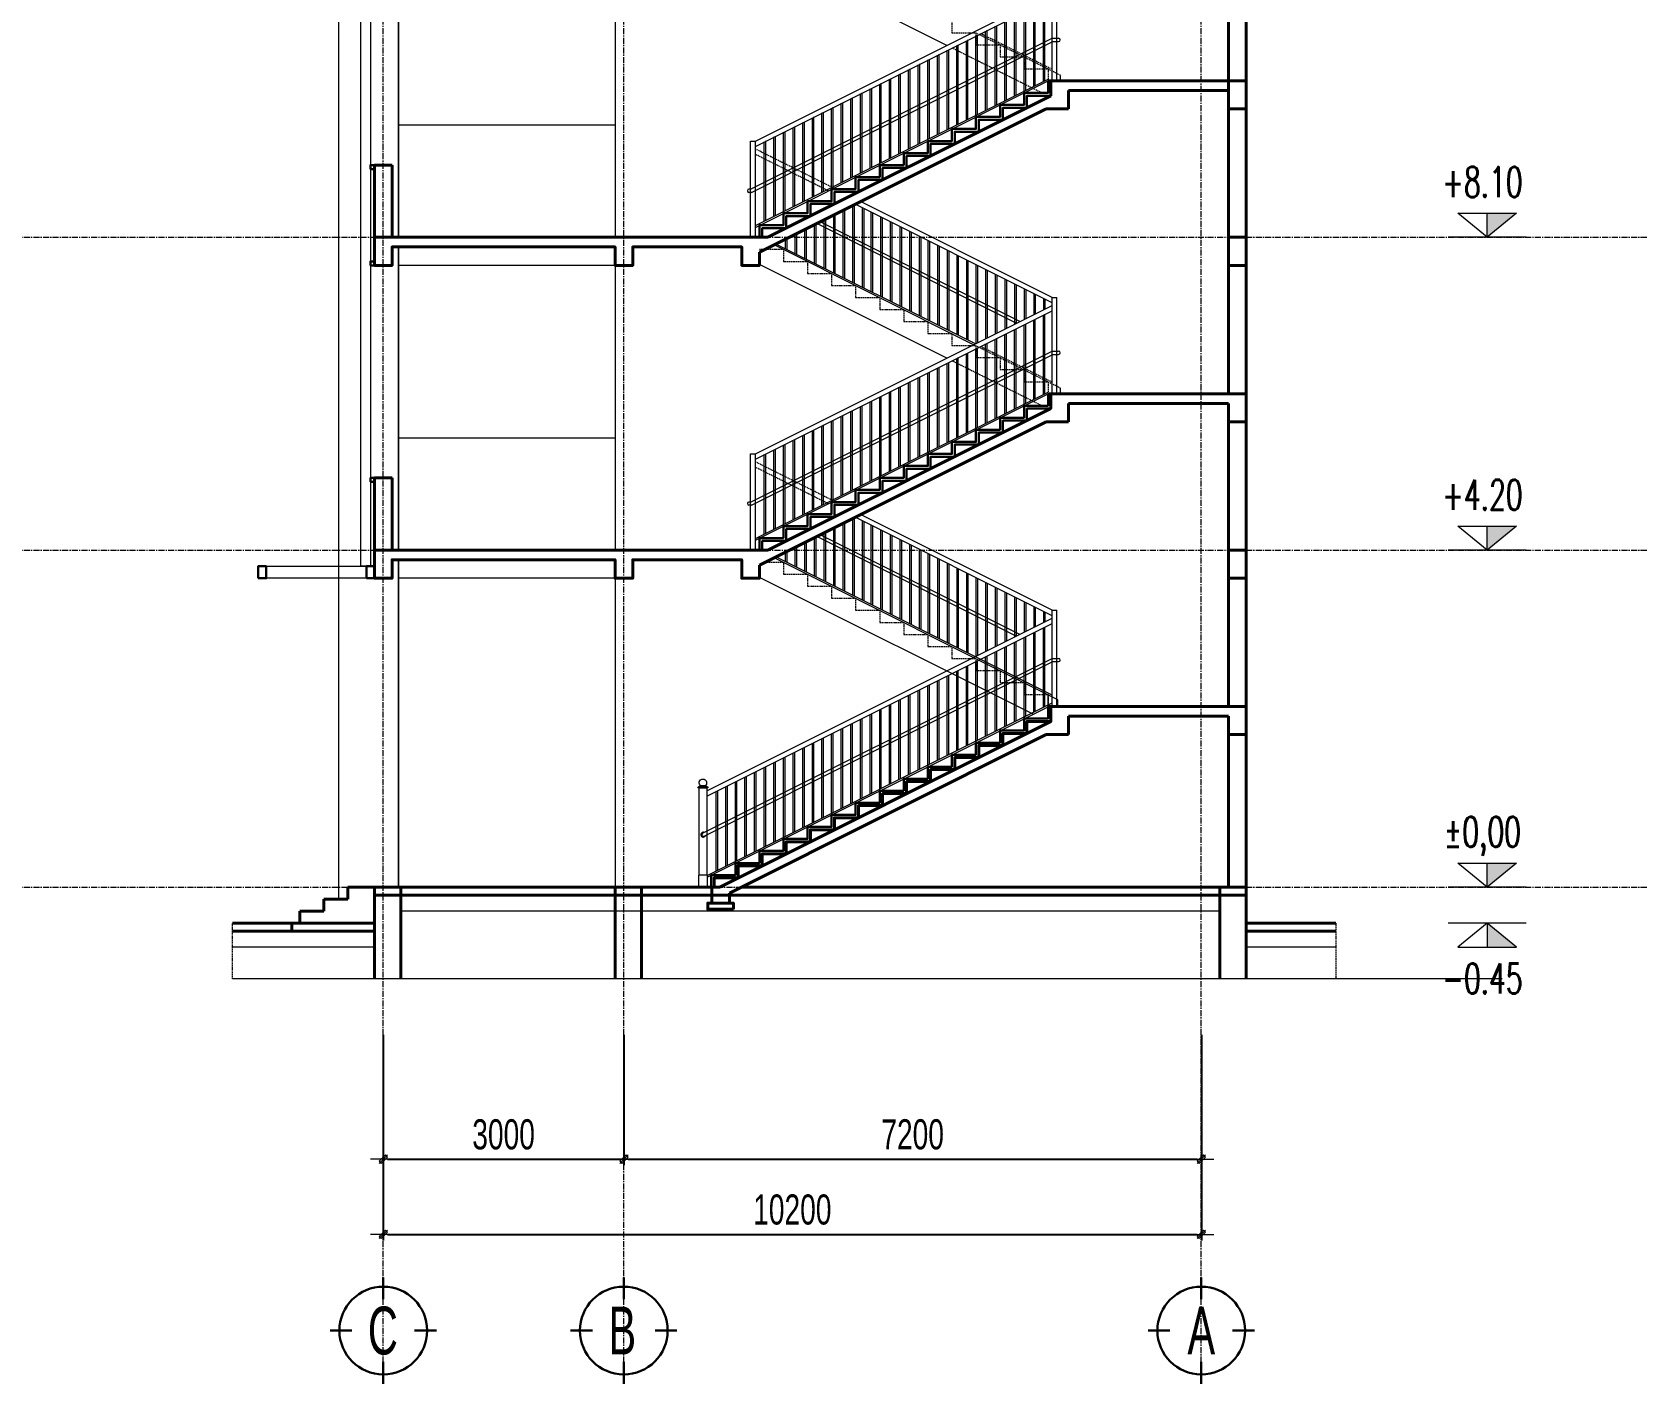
# Model space of a CAD drawing. Header units: millimetres. Extents: x 3174748 to 6019813, y -1021377 to -162175.
# Drawn here: x 4323444 to 4343573, y -218015 to -201169 of the extents above; entities that cross this region are included whole.
import ezdxf
from ezdxf.enums import TextEntityAlignment as Align

# ---------------------------------------------------------------- set-up
doc = ezdxf.new("R2010")
doc.units = ezdxf.units.MM
doc.header["$LTSCALE"] = 60
doc.header["$MEASUREMENT"] = 0
doc.linetypes.add('CENTER', pattern=[2, 1.25, -0.25, 0.25, -0.25])
doc.linetypes.add('HIDDEN', pattern=[0.375, 0.25, -0.125])
doc.layers.get('DEFPOINTS').update_dxf_attribs({"lineweight": 0})
for name, color, linetype, lineweight in [('cat1', 30, 'Continuous', 40), ('cat2', 22, 'Continuous', 30), ('DBH_thay1', 63, 'Continuous', 18), ('dim', 144, 'Continuous', 13), ('hatch1', 136, 'Continuous', 9), ('LC Dim', 8, 'Continuous', 18), ('LC Text1', 3, 'Continuous', 20), ('LC Text2', 7, 'Continuous', 25), ('manh1', 67, 'Continuous', 13), ('manh2', 155, 'Continuous', 9), ('noithat', 125, 'Continuous', 9), ('thay1', 63, 'Continuous', 18), ('thay2', 151, 'Continuous', 15), ('truc', 76, 'CENTER', 9)]:
    doc.layers.add(name, color=color, linetype=linetype, lineweight=lineweight)
doc.styles.add('EG 1', font='VHAVANB.TTF')
doc.styles.add('HOATBIF', font='hoatbif.shx', dxfattribs={"width": 0.7})
doc.styles.add('T1', font='Vnsimli.shx', dxfattribs={"width": 0.8})
doc.styles.add('Tahoma', font='tahoma.ttf')
doc.dimstyles.new('1-150', dxfattribs={"dimscale": 150, "dimtxt": 2.5, "dimasz": 0.35, "dimexe": 0.5, "dimexo": 0, "dimgap": 0.8, "dimtad": 1, "dimdec": 0, "dimzin": 0, "dimdsep": 46, "dimtxsty": 'HOATBIF', "dimblk1": 'DOT', "dimblk2": 'DOT', "dimsah": 1, "dimcen": -1, "dimdle": 1, "dimclrd": 256, "dimclre": 256, "dimclrt": 4, "dimadec": 3, "dimazin": 2, "dimtfac": 0.333333, "dimtdec": 0, "dimtix": 1, "dimtmove": 2, "dimatfit": 3, "dimldrblk": 'DOT', "dimfxl": 1, "dimtvp": 0.833333, "dimtolj": 1, "dimtzin": 0, "dimarcsym": 0})

# ---------------------------------------------------------------- blocks, each defined once
blk = doc.blocks.new('A$C7F5C7EA4')
at = {"layer": 'truc'}
for p, q in [((5947, 0), (5947, 26899)), ((8946, 0), (8946, 26899)), ((16146, 0), (16146, 26899)), ((984, 24868), (21699, 24868)), ((984, 22068), (21699, 22068)), ((984, 18168), (21699, 18168)), ((984, 14268), (21699, 14268)), ((984, 10368), (21699, 10368)), ((984, 6168), (21699, 6168))]:
    blk.add_line(p, q, dxfattribs=at)
blk = doc.blocks.new('A$C4B062B56')
at = {"layer": 'noithat', "linetype": 'ByBlock'}
for p, q in [((7, 1100), (117, 1100)), ((7, 1100), (117, 1100)), ((7, 1100), (117, 1100)), ((7, 1085), (117, 1085)), ((12, 1100), (112, 1100)), ((12, 1085), (12, 0)), ((22, 1100), (22, 1105)), ((27, 1110), (98, 1110)), ((103, 1100), (103, 1105)), ((112, 1085), (112, 0)), ((7, 0), (117, 0)), ((7, 0), (117, 0)), ((7, 0), (7, -150)), ((12, 0), (112, 0)), ((12, 0), (112, 0)), ((117, 0), (117, -150)), ((7, -150), (117, -150)), ((7, -150), (117, -150)), ((12, -150), (112, -150)), ((12, -150), (112, -150))]:
    blk.add_line(p, q, dxfattribs=at)
for centre, radius, start, end in [((7, 1093), 7.5, 90, 270), ((7, 1093), 7.5, 90, 270), ((62, 1150), 46.7, 299.9724, 240.0276), ((27, 1105), 5, 90, 180), ((98, 1105), 5, 0, 90), ((117, 1093), 7.5, 270, 90)]:
    blk.add_arc(centre, radius, start, end, dxfattribs=at)
blk = doc.blocks.new('KyHieu TrucDinhVi')
at = {"color": 7, "lineweight": 30}
for p, q in [((0, 2.36), (0, 4)), ((-2.36, 0), (-4, 0)), ((2.36, 0), (4, 0)), ((0, -2.36), (0, -4))]:
    blk.add_line(p, q, dxfattribs=at)
blk.add_circle((0, 0), 3.3, dxfattribs=at)
at = {"ltscale": 20, "style": 'Tahoma'}
blk.add_attdef('AA', text='', height=3, dxfattribs=at).set_placement((0, 0), align=Align.MIDDLE_CENTER)
blk = doc.blocks.new('DOT')
at = {"layer": 'LC Dim'}
blk.add_line((-3, 0), (3, 0), dxfattribs=at)
at = {"layer": 'LC Dim', "color": 4}
blk.add_line((-1, -1), (1, 1), dxfattribs=at)
blk.add_lwpolyline([(0.5, 1), (-1, -0.5), (-0.5, -1), (1, 0.5)], close=True, dxfattribs=at)
blk = doc.blocks.new('*D142')
at = {"layer": 'DEFPOINTS', "color": 0, "transparency": 16777216}
for p in [(4327820, -213665), (4330820, -213665), (4330820, -215216)]:
    blk.add_point(p, dxfattribs=at)
at = {"layer": 'dim', "lineweight": -2, "transparency": 16777216}
for p, q in [((4327820, -213665), (4327820, -215291)), ((4330820, -213665), (4330820, -215291)), ((4327872, -215216), (4330767, -215216))]:
    blk.add_line(p, q, dxfattribs=at)
at = {"layer": 'dim', "lineweight": -2, "transparency": 16777216, "xscale": 52.5, "yscale": 52.5, "zscale": 52.5, "rotation": 180}
blk.add_blockref('DOT', (4327820, -215216), dxfattribs=at)
at = {"layer": 'dim', "lineweight": -2, "transparency": 16777216, "xscale": 52.5, "yscale": 52.5, "zscale": 52.5}
blk.add_blockref('DOT', (4330820, -215216), dxfattribs=at)
at = {"layer": 'dim', "color": 4, "transparency": 16777216, "insert": (4329320, -214909), "char_height": 375, "attachment_point": 5, "style": 'HOATBIF'}
blk.add_mtext('\\A1;3000', dxfattribs=at)
blk = doc.blocks.new('*D143')
at = {"layer": 'DEFPOINTS', "color": 0, "transparency": 16777216}
for p in [(4330820, -213665), (4338020, -213665), (4338020, -215216)]:
    blk.add_point(p, dxfattribs=at)
at = {"layer": 'dim', "lineweight": -2, "transparency": 16777216}
for p, q in [((4330820, -213665), (4330820, -215291)), ((4338020, -213665), (4338020, -215291)), ((4330872, -215216), (4337967, -215216))]:
    blk.add_line(p, q, dxfattribs=at)
at = {"layer": 'dim', "lineweight": -2, "transparency": 16777216, "xscale": 52.5, "yscale": 52.5, "zscale": 52.5, "rotation": 180}
blk.add_blockref('DOT', (4330820, -215216), dxfattribs=at)
at = {"layer": 'dim', "lineweight": -2, "transparency": 16777216, "xscale": 52.5, "yscale": 52.5, "zscale": 52.5}
blk.add_blockref('DOT', (4338020, -215216), dxfattribs=at)
at = {"layer": 'dim', "color": 4, "transparency": 16777216, "insert": (4334420, -214909), "char_height": 375, "attachment_point": 5, "style": 'HOATBIF'}
blk.add_mtext('\\A1;7200', dxfattribs=at)
blk = doc.blocks.new('*D144')
at = {"layer": 'DEFPOINTS', "color": 0, "transparency": 16777216}
for p in [(4327820, -213665), (4338020, -213665), (4338020, -216154)]:
    blk.add_point(p, dxfattribs=at)
at = {"layer": 'dim', "lineweight": -2, "transparency": 16777216}
for p, q in [((4327820, -213665), (4327820, -216229)), ((4338020, -213665), (4338020, -216229)), ((4327872, -216154), (4337967, -216154))]:
    blk.add_line(p, q, dxfattribs=at)
at = {"layer": 'dim', "lineweight": -2, "transparency": 16777216, "xscale": 52.5, "yscale": 52.5, "zscale": 52.5, "rotation": 180}
blk.add_blockref('DOT', (4327820, -216154), dxfattribs=at)
at = {"layer": 'dim', "lineweight": -2, "transparency": 16777216, "xscale": 52.5, "yscale": 52.5, "zscale": 52.5}
blk.add_blockref('DOT', (4338020, -216154), dxfattribs=at)
at = {"layer": 'dim', "color": 4, "transparency": 16777216, "insert": (4332920, -215846), "char_height": 375, "attachment_point": 5, "style": 'HOATBIF'}
blk.add_mtext('\\A1;10200', dxfattribs=at)
blk = doc.blocks.new('Caodo1')
at = {"layer": 'LC Text1'}
blk.add_hatch(color=4, dxfattribs=at).paths.add_polyline_path([(0, 200), (0, 0), (243, 200)])
at = {"layer": 'LC Text1', "color": 4}
for p, q in [((0, 0), (0, 200)), ((324, 0), (-324, 0))]:
    blk.add_line(p, q, dxfattribs=at)
blk.add_lwpolyline([(-243, 200), (243, 200), (0, 0), (0, 0)], close=True, dxfattribs=at)
at = {"layer": 'LC Text1', "color": 4, "style": 'T1', "width": 0.8}
blk.add_attdef('%%P0,00', text='', height=250, dxfattribs=at).set_placement((-39, 460), align=Align.MIDDLE_CENTER)

msp = doc.modelspace()

# ---------------------------------------------------------------- linework, layer by layer
at = {"layer": 'cat1'}
for p, q in [((4338579.7, -192924.5), (4338579.7, -212968.8)), ((4338359.7, -193244.5), (4338359.7, -205674.5)), ((4336109.7, -201774.5), (4338579.7, -201774.5)), ((4336144.7, -201774.5), (4336144.7, -201959.5)), ((4332614.7, -203724.5), (4336144.7, -201959.5)), ((4336364.7, -201894.5), (4338359.7, -201894.5)), ((4336364.7, -201894.5), (4336364.7, -202124.5)), ((4332509.7, -203911.2), (4336083, -202124.5)), ((4336083, -202124.5), (4336364.7, -202124.5)), ((4338359.7, -202124.5), (4338579.7, -202124.5)), ((4327710.5, -203724.5), (4327710.5, -202824.5)), ((4327710.5, -202824.5), (4327930.5, -202824.5)), ((4327930.5, -203724.5), (4327930.5, -202824.5)), ((4336109.7, -205674.5), (4338579.7, -205674.5)), ((4336144.7, -205674.5), (4336144.7, -205859.5)), ((4332614.7, -207624.5), (4336144.7, -205859.5)), ((4336364.7, -205794.5), (4338359.7, -205794.5)), ((4336364.7, -205794.5), (4336364.7, -206024.5)), ((4338359.7, -205794.5), (4338359.7, -209574.5)), ((4332509.7, -207811.2), (4336083, -206024.5)), ((4336083, -206024.5), (4336364.7, -206024.5)), ((4338359.7, -206024.5), (4338579.7, -206024.5)), ((4327710.5, -207624.5), (4327710.5, -206724.5)), ((4327710.5, -206724.5), (4327930.5, -206724.5)), ((4327930.5, -207624.5), (4327930.5, -206724.5)), ((4336109.7, -209574.5), (4338579.7, -209574.5)), ((4336144.7, -209574.5), (4336144.7, -209759.5)), ((4336364.7, -209694.5), (4336364.7, -209924.5)), ((4336364.7, -209694.5), (4338359.7, -209694.5)), ((4338359.7, -209694.5), (4338359.7, -211824.5)), ((4332014.7, -211824.5), (4336144.7, -209759.5)), ((4332134.7, -211898.7), (4336083, -209924.5)), ((4336083, -209924.5), (4336364.7, -209924.5)), ((4338359.7, -209924.5), (4338579.7, -209924.5)), ((4332014.7, -211824.5), (4327379.7, -211824.5)), ((4327379.7, -211824.5), (4327379.7, -211974.5)), ((4327710.5, -211824.5), (4327710.5, -212968.8)), ((4338579.7, -211924.5), (4327710.5, -211924.5)), ((4328040.5, -211824.5), (4328040.5, -212968.8)), ((4330709.7, -211824.5), (4330709.7, -212968.8)), ((4331039.7, -211824.5), (4331039.7, -212968.8)), ((4331914.7, -211824.5), (4331914.7, -212024.5)), ((4332134.7, -212024.5), (4332134.7, -211898.7)), ((4338579.7, -211824.5), (4332283, -211824.5)), ((4338249.7, -211824.5), (4338249.7, -212968.8)), ((4326779.7, -212124.5), (4326779.7, -212274.5)), ((4327079.7, -212124.5), (4326779.7, -212124.5)), ((4327079.7, -211974.5), (4327079.7, -212124.5)), ((4327379.7, -211974.5), (4327079.7, -211974.5)), ((4331914.7, -212024.5), (4332134.7, -212024.5)), ((4327710.5, -212274.5), (4325939.3, -212274.5)), ((4326679.7, -212274.5), (4326679.7, -212374.5)), ((4339694.9, -212274.5), (4338579.7, -212274.5)), ((4327710.5, -212374.5), (4325939.3, -212374.5)), ((4339694.9, -212374.5), (4338579.7, -212374.5))]:
    msp.add_line(p, q, dxfattribs=at)
for points in [[(4332614.7, -203724.5), (4327710.5, -203724.5), (4327710.5, -204074.5), (4327930.5, -204074.5), (4327930.5, -203844.5), (4330709.7, -203844.5), (4330709.7, -204074.5), (4330929.7, -204074.5), (4330929.7, -203844.5), (4332289.7, -203844.5), (4332289.7, -204074.5), (4332509.7, -204074.5), (4332509.7, -203911.2)], [(4332614.7, -207624.5), (4327710.5, -207624.5), (4327710.5, -207974.5), (4327930.5, -207974.5), (4327930.5, -207744.5), (4330709.7, -207744.5), (4330709.7, -207974.5), (4330929.7, -207974.5), (4330929.7, -207744.5), (4332289.7, -207744.5), (4332289.7, -207974.5), (4332509.7, -207974.5), (4332509.7, -207811.2)], [(4331944.7, -211824.5), (4331944.7, -211709.5), (4332244.7, -211709.5), (4332244.7, -211559.5), (4332544.7, -211559.5), (4332544.7, -211409.5), (4332844.7, -211409.5), (4332844.7, -211259.5), (4333144.7, -211259.5), (4333144.7, -211109.5), (4333444.7, -211109.5), (4333444.7, -210959.5), (4333744.7, -210959.5), (4333744.7, -210809.5), (4334044.7, -210809.5), (4334044.7, -210659.5), (4334344.7, -210659.5), (4334344.7, -210509.5), (4334644.7, -210509.5), (4334644.7, -210359.5), (4334944.7, -210359.5), (4334944.7, -210209.5), (4335244.7, -210209.5), (4335244.7, -210059.5), (4335544.7, -210059.5), (4335544.7, -209909.5), (4335844.7, -209909.5), (4335844.7, -209759.5), (4336144.7, -209759.5), (4336144.7, -209574.5)]]:
    msp.add_lwpolyline(points, dxfattribs=at)
for points in [[(4338579.7, -203724.5), (4338359.7, -203724.5), (4338359.7, -204074.5), (4338579.7, -204074.5)], [(4338579.7, -207624.5), (4338359.7, -207624.5), (4338359.7, -207974.5), (4338579.7, -207974.5)], [(4332184.7, -212100.6), (4331864.7, -212100.6), (4331864.7, -212024.5), (4332184.7, -212024.5)]]:
    msp.add_lwpolyline(points, close=True, dxfattribs=at)
at = {"layer": 'cat2'}
for points in [[(4332509.7, -203724.5), (4332509.7, -203574.5), (4332809.7, -203574.5), (4332809.7, -203424.5), (4333109.7, -203424.5), (4333109.7, -203274.5), (4333409.7, -203274.5), (4333409.7, -203124.5), (4333709.7, -203124.5), (4333709.7, -202974.5), (4334009.7, -202974.5), (4334009.7, -202824.5), (4334309.7, -202824.5), (4334309.7, -202674.5), (4334609.7, -202674.5), (4334609.7, -202524.5), (4334909.7, -202524.5), (4334909.7, -202374.5), (4335209.7, -202374.5), (4335209.7, -202224.5), (4335509.7, -202224.5), (4335509.7, -202074.5), (4335809.7, -202074.5), (4335809.7, -201924.5), (4336109.7, -201924.5), (4336109.7, -201774.5)], [(4332544.7, -203724.5), (4332544.7, -203609.5), (4332844.7, -203609.5), (4332844.7, -203459.5), (4333144.7, -203459.5), (4333144.7, -203309.5), (4333444.7, -203309.5), (4333444.7, -203159.5), (4333744.7, -203159.5), (4333744.7, -203009.5), (4334044.7, -203009.5), (4334044.7, -202859.5), (4334344.7, -202859.5), (4334344.7, -202709.5), (4334644.7, -202709.5), (4334644.7, -202559.5), (4334944.7, -202559.5), (4334944.7, -202409.5), (4335244.7, -202409.5), (4335244.7, -202259.5), (4335544.7, -202259.5), (4335544.7, -202109.5), (4335844.7, -202109.5), (4335844.7, -201959.5), (4336144.7, -201959.5), (4336144.7, -201774.5)], [(4332509.7, -207624.5), (4332509.7, -207474.5), (4332809.7, -207474.5), (4332809.7, -207324.5), (4333109.7, -207324.5), (4333109.7, -207174.5), (4333409.7, -207174.5), (4333409.7, -207024.5), (4333709.7, -207024.5), (4333709.7, -206874.5), (4334009.7, -206874.5), (4334009.7, -206724.5), (4334309.7, -206724.5), (4334309.7, -206574.5), (4334609.7, -206574.5), (4334609.7, -206424.5), (4334909.7, -206424.5), (4334909.7, -206274.5), (4335209.7, -206274.5), (4335209.7, -206124.5), (4335509.7, -206124.5), (4335509.7, -205974.5), (4335809.7, -205974.5), (4335809.7, -205824.5), (4336109.7, -205824.5), (4336109.7, -205674.5)], [(4332544.7, -207624.5), (4332544.7, -207509.5), (4332844.7, -207509.5), (4332844.7, -207359.5), (4333144.7, -207359.5), (4333144.7, -207209.5), (4333444.7, -207209.5), (4333444.7, -207059.5), (4333744.7, -207059.5), (4333744.7, -206909.5), (4334044.7, -206909.5), (4334044.7, -206759.5), (4334344.7, -206759.5), (4334344.7, -206609.5), (4334644.7, -206609.5), (4334644.7, -206459.5), (4334944.7, -206459.5), (4334944.7, -206309.5), (4335244.7, -206309.5), (4335244.7, -206159.5), (4335544.7, -206159.5), (4335544.7, -206009.5), (4335844.7, -206009.5), (4335844.7, -205859.5), (4336144.7, -205859.5), (4336144.7, -205674.5)], [(4331909.7, -211824.5), (4331909.7, -211674.5), (4332209.7, -211674.5), (4332209.7, -211524.5), (4332509.7, -211524.5), (4332509.7, -211374.5), (4332809.7, -211374.5), (4332809.7, -211224.5), (4333109.7, -211224.5), (4333109.7, -211074.5), (4333409.7, -211074.5), (4333409.7, -210924.5), (4333709.7, -210924.5), (4333709.7, -210774.5), (4334009.7, -210774.5), (4334009.7, -210624.5), (4334309.7, -210624.5), (4334309.7, -210474.5), (4334609.7, -210474.5), (4334609.7, -210324.5), (4334909.7, -210324.5), (4334909.7, -210174.5), (4335209.7, -210174.5), (4335209.7, -210024.5), (4335509.7, -210024.5), (4335509.7, -209874.5), (4335809.7, -209874.5), (4335809.7, -209724.5), (4336109.7, -209724.5), (4336109.7, -209574.5)]]:
    msp.add_lwpolyline(points, dxfattribs=at)
for points in [[(4327660.5, -202874.5), (4327710.5, -202874.5), (4327710.5, -202824.5), (4327660.5, -202824.5)], [(4327660.5, -204074.5), (4327710.5, -204074.5), (4327710.5, -204024.5), (4327660.5, -204024.5)], [(4327660.5, -206774.5), (4327710.5, -206774.5), (4327710.5, -206724.5), (4327660.5, -206724.5)], [(4326259.7, -207974.5), (4326359.7, -207974.5), (4326359.7, -207824.5), (4326259.7, -207824.5)], [(4327610.5, -207974.5), (4327710.5, -207974.5), (4327710.5, -207824.5), (4327610.5, -207824.5)]]:
    msp.add_lwpolyline(points, close=True, dxfattribs=at)
at = {"layer": 'hatch1', "linetype": 'HIDDEN'}
for p, q in [((4336264.7, -201706.7), (4335200.4, -201174.5)), ((4336159.7, -201631.8), (4335269.5, -201186.7)), ((4336029.6, -201924.5), (4334911.7, -201365.6)), ((4333436, -203112.6), (4332459.7, -202624.5)), ((4333368.9, -203146.2), (4332459.7, -202691.6)), ((4336264.7, -205606.7), (4335200.4, -205074.5)), ((4336159.7, -205531.8), (4335269.5, -205086.7)), ((4336029.6, -205824.5), (4334911.7, -205265.6)), ((4333436, -207012.6), (4332459.7, -206524.5)), ((4333368.9, -207046.2), (4332459.7, -206591.6))]:
    msp.add_line(p, q, dxfattribs=at)
for points in [[(4334909.7, -201024.5), (4334909.7, -201174.5), (4335209.7, -201174.5), (4335209.7, -201324.5), (4335509.7, -201324.5), (4335509.7, -201474.5), (4335809.7, -201474.5), (4335809.7, -201624.5), (4336109.7, -201624.5), (4336109.7, -201774.5)], [(4332509.7, -203874.5), (4332809.7, -203874.5), (4332809.7, -204024.5), (4333109.7, -204024.5), (4333109.7, -204174.5), (4333409.7, -204174.5), (4333409.7, -204324.5), (4333709.7, -204324.5), (4333709.7, -204474.5), (4334009.7, -204474.5), (4334009.7, -204624.5), (4334309.7, -204624.5), (4334309.7, -204774.5), (4334609.7, -204774.5), (4334609.7, -204924.5), (4334909.7, -204924.5), (4334909.7, -205074.5), (4335209.7, -205074.5), (4335209.7, -205224.5), (4335509.7, -205224.5), (4335509.7, -205374.5), (4335809.7, -205374.5), (4335809.7, -205524.5), (4336109.7, -205524.5), (4336109.7, -205674.5)], [(4332583, -207774.5), (4332809.7, -207774.5), (4332809.7, -207924.5), (4333109.7, -207924.5), (4333109.7, -208074.5), (4333409.7, -208074.5), (4333409.7, -208224.5), (4333709.7, -208224.5), (4333709.7, -208374.5), (4334009.7, -208374.5), (4334009.7, -208524.5), (4334309.7, -208524.5), (4334309.7, -208674.5), (4334609.7, -208674.5), (4334609.7, -208824.5), (4334909.7, -208824.5), (4334909.7, -208974.5), (4335209.7, -208974.5), (4335209.7, -209124.5), (4335509.7, -209124.5), (4335509.7, -209274.5), (4335809.7, -209274.5), (4335809.7, -209424.5), (4336109.7, -209424.5), (4336109.7, -209574.5)], [(4339694.9, -212274.5), (4339694.9, -212968.8), (4325939.3, -212968.8), (4325939.3, -212274.5)]]:
    msp.add_lwpolyline(points, dxfattribs=at)
at = {"layer": 'manh1'}
for p, q in [((4328009.7, -202324.5), (4330709.7, -202324.5)), ((4328009.7, -206224.5), (4330709.7, -206224.5))]:
    msp.add_line(p, q, dxfattribs=at)
at = {"layer": 'manh2'}
for p, q in [((4335929.7, -201843.4), (4335929.7, -200854.1)), ((4335949.7, -201833.4), (4335949.7, -200844.1)), ((4336049.7, -201783.4), (4336049.7, -200794.1)), ((4336069.7, -201773.4), (4336069.7, -200784.1)), ((4335469.7, -202073.4), (4335469.7, -201084.1)), ((4335569.7, -202023.4), (4335569.7, -201034.1)), ((4335589.7, -202013.4), (4335589.7, -201024.1)), ((4335689.7, -201963.4), (4335689.7, -200974.1)), ((4335709.7, -201953.4), (4335709.7, -200964.1)), ((4335809.7, -201903.4), (4335809.7, -200914.1)), ((4335829.7, -201893.4), (4335829.7, -200904.1)), ((4335089.7, -202263.4), (4335089.7, -201274.1)), ((4335109.7, -202253.4), (4335109.7, -201264.1)), ((4335209.7, -202203.4), (4335209.7, -201214.1)), ((4335229.7, -202193.4), (4335229.7, -201204.1)), ((4335329.7, -202143.4), (4335329.7, -201154.1)), ((4335349.7, -202133.4), (4335349.7, -201144.1)), ((4335449.7, -202083.4), (4335449.7, -201094.1)), ((4334729.7, -202443.4), (4334729.7, -201454.1)), ((4334749.7, -202433.4), (4334749.7, -201444.1)), ((4334849.7, -202383.4), (4334849.7, -201394.1)), ((4334869.7, -202373.4), (4334869.7, -201384.1)), ((4334969.7, -202323.4), (4334969.7, -201334.1)), ((4334989.7, -202313.4), (4334989.7, -201324.1)), ((4334269.7, -202673.4), (4334269.7, -201684.1)), ((4334369.7, -202623.4), (4334369.7, -201634.1)), ((4334389.7, -202613.4), (4334389.7, -201624.1)), ((4334489.7, -202563.4), (4334489.7, -201574.1)), ((4334509.7, -202553.4), (4334509.7, -201564.1)), ((4334609.7, -202503.4), (4334609.7, -201514.1)), ((4334629.7, -202493.4), (4334629.7, -201504.1)), ((4332459.7, -203578.4), (4336109.7, -201753.4)), ((4333889.7, -202863.4), (4333889.7, -201874.1)), ((4333909.7, -202853.4), (4333909.7, -201864.1)), ((4334009.7, -202803.4), (4334009.7, -201814.1)), ((4334029.7, -202793.4), (4334029.7, -201804.1)), ((4334129.7, -202743.4), (4334129.7, -201754.1)), ((4334149.7, -202733.4), (4334149.7, -201744.1)), ((4334249.7, -202683.4), (4334249.7, -201694.1)), ((4333529.7, -203043.4), (4333529.7, -202054.1)), ((4333549.7, -203033.4), (4333549.7, -202044.1)), ((4333649.7, -202983.4), (4333649.7, -201994.1)), ((4333669.7, -202973.4), (4333669.7, -201984.1)), ((4333769.7, -202923.4), (4333769.7, -201934.1)), ((4333789.7, -202913.4), (4333789.7, -201924.1)), ((4333049.7, -203283.4), (4333049.7, -202294.1)), ((4333069.7, -203273.4), (4333069.7, -202284.1)), ((4333169.7, -203223.4), (4333169.7, -202234.1)), ((4333189.7, -203213.4), (4333189.7, -202224.1)), ((4333289.7, -203163.4), (4333289.7, -202174.1)), ((4333309.7, -203153.4), (4333309.7, -202164.1)), ((4333409.7, -203103.4), (4333409.7, -202114.1)), ((4333429.7, -203093.4), (4333429.7, -202104.1)), ((4332689.7, -203463.4), (4332689.7, -202474.1)), ((4332709.7, -203453.4), (4332709.7, -202464.1)), ((4332809.7, -203403.4), (4332809.7, -202414.1)), ((4332829.7, -203393.4), (4332829.7, -202404.1)), ((4332929.7, -203343.4), (4332929.7, -202354.1)), ((4332949.7, -203333.4), (4332949.7, -202344.1)), ((4332569.7, -203523.4), (4332569.7, -202534.1)), ((4332589.7, -203513.4), (4332589.7, -202524.1)), ((4333331.6, -203500.2), (4333331.6, -204117.8)), ((4333431.6, -203450.2), (4333431.6, -204167.8)), ((4333451.6, -203440.2), (4333451.6, -204177.8)), ((4333551.6, -203390.2), (4333551.6, -204227.8)), ((4333571.6, -203380.2), (4333571.6, -204237.8)), ((4333671.6, -203330.2), (4333671.6, -204287.8)), ((4333691.6, -203320.2), (4333691.6, -204297.8)), ((4333791.6, -203357.6), (4333791.6, -204347.8)), ((4333811.6, -203367.6), (4333811.6, -204357.8)), ((4333900.7, -203412.1), (4333900.7, -204402.3)), ((4333920.7, -203422.1), (4333920.7, -204412.3)), ((4334020.7, -203472.1), (4334020.7, -204462.3)), ((4334040.7, -203482.1), (4334040.7, -204472.3)), ((4332951.6, -203690.2), (4332951.6, -203927.8)), ((4332971.6, -203680.2), (4332971.6, -203937.8)), ((4333071.6, -203630.2), (4333071.6, -203987.8)), ((4333091.6, -203620.2), (4333091.6, -203997.8)), ((4333191.6, -203570.2), (4333191.6, -204047.8)), ((4333211.6, -203560.2), (4333211.6, -204057.8)), ((4335710, -204796.9), (4333224.1, -203553.9)), ((4335754.7, -204774.5), (4333268.9, -203531.6)), ((4333311.6, -203510.2), (4333311.6, -204107.8)), ((4334140.7, -203532.1), (4334140.7, -204522.3)), ((4334160.7, -203542.1), (4334160.7, -204532.3)), ((4334260.7, -203592.1), (4334260.7, -204582.3)), ((4334280.7, -203602.1), (4334280.7, -204592.3)), ((4334380.7, -203652.1), (4334380.7, -204642.3)), ((4334400.7, -203662.1), (4334400.7, -204652.3)), ((4335202.4, -205053.2), (4332714.1, -203809)), ((4332831.6, -203750.2), (4332831.6, -203867.8)), ((4332851.6, -203740.2), (4332851.6, -203877.8)), ((4334500.7, -203712.1), (4334500.7, -204702.3)), ((4334520.7, -203722.1), (4334520.7, -204712.3)), ((4334609.7, -203766.6), (4334609.7, -204756.8)), ((4334629.7, -203776.6), (4334629.7, -204766.8)), ((4334729.7, -203826.6), (4334729.7, -204816.8)), ((4334749.7, -203836.6), (4334749.7, -204826.8)), ((4334849.7, -203886.6), (4334849.7, -204876.8)), ((4334869.7, -203896.6), (4334869.7, -204886.8)), ((4334969.7, -203946.6), (4334969.7, -204936.8)), ((4334989.7, -203956.6), (4334989.7, -204946.8)), ((4335089.7, -204006.6), (4335089.7, -204996.8)), ((4335109.7, -204016.6), (4335109.7, -205006.8)), ((4335209.7, -204066.6), (4335209.7, -205047)), ((4335229.7, -204076.6), (4335229.7, -205037)), ((4335329.7, -204126.6), (4335329.7, -204987)), ((4335349.7, -204136.6), (4335349.7, -204977)), ((4335449.7, -204186.6), (4335449.7, -204927)), ((4335469.7, -204196.6), (4335469.7, -204917)), ((4335569.7, -204246.9), (4335569.7, -204867)), ((4335589.7, -204256.9), (4335589.7, -204857)), ((4335689.7, -204306.6), (4335689.7, -204807)), ((4335709.7, -204316.6), (4335709.7, -204797)), ((4335809.7, -204366.6), (4335809.7, -204747)), ((4335829.7, -204376.6), (4335829.7, -204737)), ((4335929.7, -204426.6), (4335929.7, -204687)), ((4335949.7, -204436.6), (4335949.7, -204677)), ((4336049.7, -204486.6), (4336049.7, -204627)), ((4336069.7, -204496.6), (4336069.7, -204617)), ((4336049.7, -205683.4), (4336049.7, -204694.1)), ((4336069.7, -205673.4), (4336069.7, -204684.1)), ((4335689.7, -205863.4), (4335689.7, -204874.1)), ((4335709.7, -205853.4), (4335709.7, -204864.1)), ((4335809.7, -205803.4), (4335809.7, -204814.1)), ((4335829.7, -205793.4), (4335829.7, -204804.1)), ((4335929.7, -205743.4), (4335929.7, -204754.1)), ((4335949.7, -205733.4), (4335949.7, -204744.1)), ((4335209.7, -206103.4), (4335209.7, -205114.1)), ((4335229.7, -206093.4), (4335229.7, -205104.1)), ((4335329.7, -206043.4), (4335329.7, -205054.1)), ((4335349.7, -206033.4), (4335349.7, -205044.1)), ((4335449.7, -205983.4), (4335449.7, -204994.1)), ((4335469.7, -205973.4), (4335469.7, -204984.1)), ((4335569.7, -205923.4), (4335569.7, -204934.1)), ((4335589.7, -205913.4), (4335589.7, -204924.1)), ((4334849.7, -206283.4), (4334849.7, -205294.1)), ((4334869.7, -206273.4), (4334869.7, -205284.1)), ((4334969.7, -206223.4), (4334969.7, -205234.1)), ((4334989.7, -206213.4), (4334989.7, -205224.1)), ((4335089.7, -206163.4), (4335089.7, -205174.1)), ((4335109.7, -206153.4), (4335109.7, -205164.1)), ((4334489.7, -206463.4), (4334489.7, -205474.1)), ((4334509.7, -206453.4), (4334509.7, -205464.1)), ((4334609.7, -206403.4), (4334609.7, -205414.1)), ((4334629.7, -206393.4), (4334629.7, -205404.1)), ((4334729.7, -206343.4), (4334729.7, -205354.1)), ((4334749.7, -206333.4), (4334749.7, -205344.1)), ((4332459.7, -207478.4), (4336109.7, -205653.4)), ((4334009.7, -206703.4), (4334009.7, -205714.1)), ((4334029.7, -206693.4), (4334029.7, -205704.1)), ((4334129.7, -206643.4), (4334129.7, -205654.1)), ((4334149.7, -206633.4), (4334149.7, -205644.1)), ((4334249.7, -206583.4), (4334249.7, -205594.1)), ((4334269.7, -206573.4), (4334269.7, -205584.1)), ((4334369.7, -206523.4), (4334369.7, -205534.1)), ((4334389.7, -206513.4), (4334389.7, -205524.1)), ((4333649.7, -206883.4), (4333649.7, -205894.1)), ((4333669.7, -206873.4), (4333669.7, -205884.1)), ((4333769.7, -206823.4), (4333769.7, -205834.1)), ((4333789.7, -206813.4), (4333789.7, -205824.1)), ((4333889.7, -206763.4), (4333889.7, -205774.1)), ((4333909.7, -206753.4), (4333909.7, -205764.1)), ((4333289.7, -207063.4), (4333289.7, -206074.1)), ((4333309.7, -207053.4), (4333309.7, -206064.1)), ((4333409.7, -207003.4), (4333409.7, -206014.1)), ((4333429.7, -206993.4), (4333429.7, -206004.1)), ((4333529.7, -206943.4), (4333529.7, -205954.1)), ((4333549.7, -206933.4), (4333549.7, -205944.1)), ((4332809.7, -207303.4), (4332809.7, -206314.1)), ((4332829.7, -207293.4), (4332829.7, -206304.1)), ((4332929.7, -207243.4), (4332929.7, -206254.1)), ((4332949.7, -207233.4), (4332949.7, -206244.1)), ((4333049.7, -207183.4), (4333049.7, -206194.1)), ((4333069.7, -207173.4), (4333069.7, -206184.1)), ((4333169.7, -207123.4), (4333169.7, -206134.1)), ((4333189.7, -207113.4), (4333189.7, -206124.1)), ((4332569.7, -207423.4), (4332569.7, -206434.1)), ((4332589.7, -207413.4), (4332589.7, -206424.1)), ((4332689.7, -207363.4), (4332689.7, -206374.1)), ((4332709.7, -207353.4), (4332709.7, -206364.1)), ((4333551.6, -207290.2), (4333551.6, -208127.8)), ((4333571.6, -207280.2), (4333571.6, -208137.8)), ((4333671.6, -207230.2), (4333671.6, -208187.8)), ((4333691.6, -207220.2), (4333691.6, -208197.8)), ((4333791.6, -207257.6), (4333791.6, -208247.8)), ((4333811.6, -207267.6), (4333811.6, -208257.8)), ((4333900.7, -207312.1), (4333900.7, -208302.3)), ((4333920.7, -207322.1), (4333920.7, -208312.3)), ((4333091.6, -207520.2), (4333091.6, -207897.8)), ((4333191.6, -207470.2), (4333191.6, -207947.8)), ((4333211.6, -207460.2), (4333211.6, -207957.8)), ((4335710, -208696.9), (4333224.1, -207453.9)), ((4335754.7, -208674.5), (4333268.9, -207431.6)), ((4333311.6, -207410.2), (4333311.6, -208007.8)), ((4333331.6, -207400.2), (4333331.6, -208017.8)), ((4333431.6, -207350.2), (4333431.6, -208067.8)), ((4333451.6, -207340.2), (4333451.6, -208077.8)), ((4334020.7, -207372.1), (4334020.7, -208362.3)), ((4334040.7, -207382.1), (4334040.7, -208372.3)), ((4334140.7, -207432.1), (4334140.7, -208422.3)), ((4334160.7, -207442.1), (4334160.7, -208432.3)), ((4334260.7, -207492.1), (4334260.7, -208482.3)), ((4334280.7, -207502.1), (4334280.7, -208492.3)), ((4336159.7, -209431.8), (4332714.1, -207709)), ((4332831.6, -207650.2), (4332831.6, -207767.8)), ((4332851.6, -207640.2), (4332851.6, -207777.8)), ((4332951.6, -207590.2), (4332951.6, -207827.8)), ((4332971.6, -207580.2), (4332971.6, -207837.8)), ((4333071.6, -207530.2), (4333071.6, -207887.8)), ((4334380.7, -207552.1), (4334380.7, -208542.3)), ((4334400.7, -207562.1), (4334400.7, -208552.3)), ((4334500.7, -207612.1), (4334500.7, -208602.3)), ((4334520.7, -207622.1), (4334520.7, -208612.3)), ((4334609.7, -207666.6), (4334609.7, -208656.8)), ((4334629.7, -207676.6), (4334629.7, -208666.8)), ((4334729.7, -207726.6), (4334729.7, -208716.8)), ((4334749.7, -207736.6), (4334749.7, -208726.8)), ((4334849.7, -207786.6), (4334849.7, -208776.8)), ((4334869.7, -207796.6), (4334869.7, -208786.8)), ((4334969.7, -207846.6), (4334969.7, -208836.8)), ((4334989.7, -207856.6), (4334989.7, -208846.8)), ((4335089.7, -207906.6), (4335089.7, -208896.8)), ((4335109.7, -207916.6), (4335109.7, -208906.8)), ((4335209.7, -207966.6), (4335209.7, -208947)), ((4335229.7, -207976.6), (4335229.7, -208937)), ((4335329.7, -208026.6), (4335329.7, -208887)), ((4335349.7, -208036.6), (4335349.7, -208877)), ((4335449.7, -208086.6), (4335449.7, -208827)), ((4335469.7, -208096.6), (4335469.7, -208817)), ((4335569.7, -208146.9), (4335569.7, -208767)), ((4335589.7, -208156.9), (4335589.7, -208757)), ((4335689.7, -208206.6), (4335689.7, -208707)), ((4335709.7, -208216.6), (4335709.7, -208697)), ((4335809.7, -208266.6), (4335809.7, -208647)), ((4335829.7, -208276.6), (4335829.7, -208637)), ((4335929.7, -208326.6), (4335929.7, -208587)), ((4335949.7, -208336.6), (4335949.7, -208577)), ((4336049.7, -208386.6), (4336049.7, -208527)), ((4336069.7, -208396.6), (4336069.7, -208517)), ((4335809.7, -209703.4), (4335809.7, -208714.1)), ((4335829.7, -209693.4), (4335829.7, -208704.1)), ((4335929.7, -209643.4), (4335929.7, -208654.1)), ((4335949.7, -209633.4), (4335949.7, -208644.1)), ((4336049.7, -209583.4), (4336049.7, -208594.1)), ((4336069.7, -209573.4), (4336069.7, -208584.1)), ((4335449.7, -209883.4), (4335449.7, -208894.1)), ((4335469.7, -209873.4), (4335469.7, -208884.1)), ((4335569.7, -209823.4), (4335569.7, -208834.1)), ((4335589.7, -209813.4), (4335589.7, -208824.1)), ((4335689.7, -209763.4), (4335689.7, -208774.1)), ((4335709.7, -209753.4), (4335709.7, -208764.1)), ((4331802, -211153.4), (4336159.7, -208974.5)), ((4331819.8, -211189.2), (4336169.1, -209014.5)), ((4334969.7, -210123.4), (4334969.7, -209134.1)), ((4334989.7, -210113.4), (4334989.7, -209124.1)), ((4335089.7, -210063.4), (4335089.7, -209074.1)), ((4335109.7, -210053.4), (4335109.7, -209064.1)), ((4335209.7, -210003.4), (4335209.7, -209014.1)), ((4335229.7, -209993.4), (4335229.7, -209004.1)), ((4335329.7, -209943.4), (4335329.7, -208954.1)), ((4335349.7, -209933.4), (4335349.7, -208944.1)), ((4334609.7, -210303.4), (4334609.7, -209314.1)), ((4334629.7, -210293.4), (4334629.7, -209304.1)), ((4334729.7, -210243.4), (4334729.7, -209254.1)), ((4334749.7, -210233.4), (4334749.7, -209244.1)), ((4334849.7, -210183.4), (4334849.7, -209194.1)), ((4334869.7, -210173.4), (4334869.7, -209184.1)), ((4331859.7, -211678.4), (4336159.7, -209528.4)), ((4334249.7, -210483.4), (4334249.7, -209494.1)), ((4334269.7, -210473.4), (4334269.7, -209484.1)), ((4334369.7, -210423.4), (4334369.7, -209434.1)), ((4334389.7, -210413.4), (4334389.7, -209424.1)), ((4334489.7, -210363.4), (4334489.7, -209374.1)), ((4334509.7, -210353.4), (4334509.7, -209364.1)), ((4333769.7, -210723.4), (4333769.7, -209734.1)), ((4333789.7, -210713.4), (4333789.7, -209724.1)), ((4333889.7, -210663.4), (4333889.7, -209674.1)), ((4333909.7, -210653.4), (4333909.7, -209664.1)), ((4334009.7, -210603.4), (4334009.7, -209614.1)), ((4334029.7, -210593.4), (4334029.7, -209604.1)), ((4334129.7, -210543.4), (4334129.7, -209554.1)), ((4334149.7, -210533.4), (4334149.7, -209544.1)), ((4333409.7, -210903.4), (4333409.7, -209914.1)), ((4333429.7, -210893.4), (4333429.7, -209904.1)), ((4333529.7, -210843.4), (4333529.7, -209854.1)), ((4333549.7, -210833.4), (4333549.7, -209844.1)), ((4333649.7, -210783.4), (4333649.7, -209794.1)), ((4333669.7, -210773.4), (4333669.7, -209784.1)), ((4332949.7, -211133.4), (4332949.7, -210144.1)), ((4333049.7, -211083.4), (4333049.7, -210094.1)), ((4333069.7, -211073.4), (4333069.7, -210084.1)), ((4333169.7, -211023.4), (4333169.7, -210034.1)), ((4333189.7, -211013.4), (4333189.7, -210024.1)), ((4333289.7, -210963.4), (4333289.7, -209974.1)), ((4333309.7, -210953.4), (4333309.7, -209964.1)), ((4332569.7, -211323.4), (4332569.7, -210334.1)), ((4332589.7, -211313.4), (4332589.7, -210324.1)), ((4332689.7, -211263.4), (4332689.7, -210274.1)), ((4332709.7, -211253.4), (4332709.7, -210264.1)), ((4332809.7, -211203.4), (4332809.7, -210214.1)), ((4332829.7, -211193.4), (4332829.7, -210204.1)), ((4332929.7, -211143.4), (4332929.7, -210154.1)), ((4332209.7, -211503.4), (4332209.7, -210514.1)), ((4332229.7, -211493.4), (4332229.7, -210504.1)), ((4332329.7, -211443.4), (4332329.7, -210454.1)), ((4332349.7, -211433.4), (4332349.7, -210444.1)), ((4332449.7, -211383.4), (4332449.7, -210394.1)), ((4332469.7, -211373.4), (4332469.7, -210384.1)), ((4331969.7, -211623.4), (4331969.7, -210634.1)), ((4331989.7, -211613.4), (4331989.7, -210624.1)), ((4332089.7, -211563.4), (4332089.7, -210574.1)), ((4332109.7, -211553.4), (4332109.7, -210564.1))]:
    msp.add_line(p, q, dxfattribs=at)
for radius, start, end in [(30, 68.37537, 344.75474), (20, 116.56505, 296.56505)]:
    msp.add_arc((4331810.9, -211171.3), radius, start, end, dxfattribs=at)
at = {"layer": 'thay1'}
for p, q in [((4327259.7, -194424.5), (4327259.7, -211974.5)), ((4328009.7, -203724.5), (4328009.7, -199944.5)), ((4328009.7, -199944.5), (4328009.7, -203724.5)), ((4330709.7, -200174.5), (4330709.7, -203724.5)), ((4334844.6, -201332), (4332509.7, -200164.6)), ((4332459.7, -203600.8), (4336109.7, -201775.8)), ((4336264.7, -201774.5), (4336264.7, -201706.7)), ((4328009.7, -207624.5), (4328009.7, -203844.5)), ((4328009.7, -203844.5), (4328009.7, -207624.5)), ((4335180, -205064.3), (4332691.7, -203820.2)), ((4330709.7, -204074.5), (4328009.7, -204074.5)), ((4330709.7, -204074.5), (4330709.7, -207624.5)), ((4334844.6, -205232), (4332509.7, -204064.6)), ((4332459.7, -207500.8), (4336109.7, -205675.8)), ((4336264.7, -205674.5), (4336264.7, -205606.7)), ((4336229.7, -209489.2), (4332691.7, -207720.2)), ((4328009.7, -211824.5), (4328009.7, -207744.5)), ((4328009.7, -207744.5), (4328009.7, -211824.5)), ((4330709.7, -207974.5), (4328009.7, -207974.5)), ((4330709.7, -207974.5), (4330709.7, -211824.5)), ((4335920.9, -209670.2), (4332509.7, -207964.6)), ((4336109.7, -209574.5), (4336109.7, -209429.2)), ((4336229.7, -209574.5), (4336229.7, -209489.2)), ((4331859.7, -211700.8), (4336109.7, -209575.8)), ((4338249.7, -212124.5), (4328040.5, -212124.5)), ((4327710.5, -212574.5), (4325939.3, -212574.5)), ((4339694.9, -212574.5), (4338579.7, -212574.5)), ((4341769.8, -212968.8), (4325939.3, -212968.8))]:
    msp.add_line(p, q, dxfattribs=at)
at = {"layer": 'thay2'}
for p, q in [((4332459.7, -202524.5), (4336159.7, -200674.5)), ((4336159.7, -201774.5), (4336159.7, -200574.5)), ((4336219.7, -201774.5), (4336219.7, -200574.5)), ((4332459.7, -202591.6), (4336159.7, -200741.6)), ((4332399.7, -203124.5), (4336159.7, -201244.5)), ((4332409.1, -203164.5), (4336169.1, -201284.5)), ((4336159.7, -201244.5), (4336239.7, -201244.5)), ((4336169.1, -201284.5), (4336239.7, -201284.5)), ((4332399.7, -203724.5), (4332399.7, -202524.5)), ((4332399.7, -202524.5), (4332459.7, -202524.5)), ((4332459.7, -203724.5), (4332459.7, -202524.5)), ((4332399.7, -203124.5), (4332379.7, -203124.5)), ((4332409.1, -203164.5), (4332379.7, -203164.5)), ((4336159.7, -204474.5), (4333771.4, -203280.3)), ((4336159.7, -204541.6), (4333704.3, -203313.9)), ((4336159.7, -205674.5), (4336159.7, -204474.5)), ((4336159.7, -204474.5), (4336219.7, -204474.5)), ((4336219.7, -205674.5), (4336219.7, -204474.5)), ((4332459.7, -206424.5), (4336159.7, -204574.5)), ((4332459.7, -206491.6), (4336159.7, -204641.6)), ((4332399.7, -207024.5), (4336159.7, -205144.5)), ((4332409.1, -207064.5), (4336169.1, -205184.5)), ((4336159.7, -205144.5), (4336239.7, -205144.5)), ((4336169.1, -205184.5), (4336239.7, -205184.5)), ((4332399.7, -207624.5), (4332399.7, -206424.5)), ((4332399.7, -206424.5), (4332459.7, -206424.5)), ((4332459.7, -207624.5), (4332459.7, -206424.5)), ((4332399.7, -207024.5), (4332379.7, -207024.5)), ((4332409.1, -207064.5), (4332379.7, -207064.5)), ((4336159.7, -208441.6), (4333704.3, -207213.9)), ((4336159.7, -208374.5), (4333771.4, -207180.3)), ((4331854.7, -210624.5), (4336159.7, -208472)), ((4336159.7, -209574.5), (4336159.7, -208374.5)), ((4336159.7, -208374.5), (4336219.7, -208374.5)), ((4336219.7, -209574.5), (4336219.7, -208374.5)), ((4331854.7, -210691.6), (4336159.7, -208539.1)), ((4336159.7, -208974.5), (4336239.7, -208974.5)), ((4336169.1, -209014.5), (4336239.7, -209014.5))]:
    msp.add_line(p, q, dxfattribs=at)
for points in [[(4327540.5, -194424.5), (4327660.5, -194424.5), (4327660.5, -207824.5), (4327540.5, -207824.5)], [(4326259.7, -207974.5), (4326259.7, -207824.5), (4327710.5, -207824.5), (4327710.5, -207974.5)]]:
    msp.add_lwpolyline(points, close=True, dxfattribs=at)
for centre, start, end in [((4336239.7, -201264.5), 270, 90), ((4332379.7, -203144.5), 90, 270), ((4336239.7, -205164.5), 270, 90), ((4332379.7, -207044.5), 90, 270), ((4336239.7, -208994.5), 270, 90)]:
    msp.add_arc(centre, 20, start, end, dxfattribs=at)

# ---------------------------------------------------------------- block references
at = {"layer": 'DBH_thay1'}
ref = msp.add_blockref('KyHieu TrucDinhVi', (4327819.7, -217352.3), dxfattribs=dict(at, xscale=-165.6885475228875, yscale=165.6885475228875, zscale=165.6885475228875))
ref.add_attrib('AA', 'c', dxfattribs={"layer": '0', "ltscale": 20, "height": 596.5, "style": 'EG 1', "width": 0.65}).set_placement((4327814.6, -217352.3), align=Align.MIDDLE_CENTER)
ref = msp.add_blockref('KyHieu TrucDinhVi', (4330818.9, -217352.3), dxfattribs=dict(at, xscale=-165.6885475228875, yscale=165.6885475228875, zscale=165.6885475228875))
ref.add_attrib('AA', 'b', dxfattribs={"layer": '0', "ltscale": 20, "height": 596.5, "style": 'EG 1', "width": 0.65}).set_placement((4330800.2, -217352.3), align=Align.MIDDLE_CENTER)
ref = msp.add_blockref('KyHieu TrucDinhVi', (4338018.9, -217352.3), dxfattribs=dict(at, xscale=-165.6885475228875, yscale=165.6885475228875, zscale=165.6885475228875))
ref.add_attrib('AA', 'a', dxfattribs={"layer": '0', "ltscale": 20, "height": 596.5, "style": 'EG 1', "width": 0.65}).set_placement((4338019.2, -217352.3), align=Align.MIDDLE_CENTER)
at = {"layer": 'LC Text1'}
ref = msp.add_blockref('Caodo1', (4341582.8, -203724.5), dxfattribs=dict(at, xscale=1.5, yscale=1.5, zscale=1.5))
ref.add_attrib('%%P0,00', '+8.10', dxfattribs={"layer": 'LC Text2', "height": 375, "style": 'T1', "width": 0.65}).set_placement((4341524.2, -203035.3), align=Align.MIDDLE_CENTER)
ref = msp.add_blockref('Caodo1', (4341582.8, -207624.5), dxfattribs=dict(at, xscale=1.5, yscale=1.5, zscale=1.5))
ref.add_attrib('%%P0,00', '+4.20', dxfattribs={"layer": 'LC Text2', "height": 375, "style": 'T1', "width": 0.65}).set_placement((4341524.2, -206935.3), align=Align.MIDDLE_CENTER)
ref = msp.add_blockref('Caodo1', (4341582.8, -211824.5), dxfattribs=dict(at, xscale=1.5, yscale=1.5, zscale=1.5))
ref.add_attrib('%%P0,00', '%%p0,00', dxfattribs={"layer": 'LC Text2', "height": 375, "style": 'T1', "width": 0.65}).set_placement((4341524.2, -211135.2), align=Align.MIDDLE_CENTER)
ref = msp.add_blockref('Caodo1', (4341582.8, -212274.5), dxfattribs=dict(at, xscale=-1.5, yscale=1.5, zscale=1.5, rotation=180))
ref.add_attrib('%%P0,00', '-0.45', dxfattribs={"layer": 'LC Text2', "height": 375, "style": 'T1', "width": 0.65}).set_placement((4341524.2, -212963.8), align=Align.MIDDLE_CENTER)
at = {"layer": 'noithat', "xscale": -1}
msp.add_blockref('A$C4B062B56', (4331867.2, -211674.5), dxfattribs=at)
at = {"layer": 'truc'}
msp.add_blockref('A$C7F5C7EA4', (4321873.2, -217992.5), dxfattribs=at)

# ---------------------------------------------------------------- dimensions: what is measured, and where the dimension line sits
at = {"layer": 'dim'}
for base, p1, p2, picture, middle in [((4330819.7, -215216.2), (4327819.7, -213665), (4330819.7, -213665), '*D142', (4329319.7, -214908.7)), ((4338019.7, -216153.7), (4327819.7, -213665), (4338019.7, -213665), '*D144', (4332919.7, -215846.2)), ((4338019.7, -215216.2), (4330819.7, -213665), (4338019.7, -213665), '*D143', (4334419.7, -214908.7))]:
    dim = msp.add_linear_dim(base=base, p1=p1, p2=p2, angle=180, dimstyle='1-150', dxfattribs=at)
    dim.commit()
    dim.dimension.update_dxf_attribs({"geometry": picture, "text_midpoint": middle})

doc.saveas('drawing.dxf')
